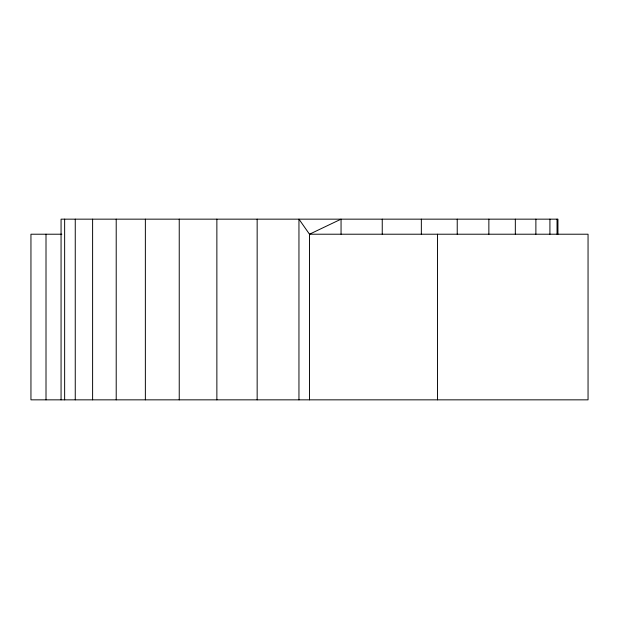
<?xml version="1.0" encoding="UTF-8"?>
<svg xmlns="http://www.w3.org/2000/svg" width="619" height="619" viewBox="0 0 619 619"><rect width="100%" height="100%" fill="white"/><g stroke="black" fill="none" stroke-linecap="round" stroke-linejoin="round"><path stroke-width="0.93" d="M61.838 234.214L30.95 234.214L30.95 399.843L588.05 399.843L588.05 234.214L309.5 234.214L298.954 219.157L298.954 399.843M557.936 234.214L557.936 219.157L61.064 219.157L61.064 399.843M557.038 219.157L557.038 234.214M549.92 219.157L549.92 234.214M535.884 219.157L535.884 234.214M515.333 219.157L515.333 234.214M488.863 219.157L488.863 234.214M457.232 219.157L457.232 234.214M437.486 234.214L437.486 399.843M421.346 219.157L421.346 234.214M382.248 219.157L382.248 234.214M341.054 234.214L341.054 219.157L309.5 234.214L309.5 399.843M257.156 219.157L257.156 399.843M216.867 219.157L216.867 399.843M179.239 219.157L179.239 399.843M145.364 219.157L145.364 399.843M116.21 219.157L116.21 399.843M92.61 219.157L92.61 399.843M75.255 219.157L75.255 399.843M64.639 219.157L64.639 399.843M46.007 234.214L46.007 399.843"/></g></svg>
